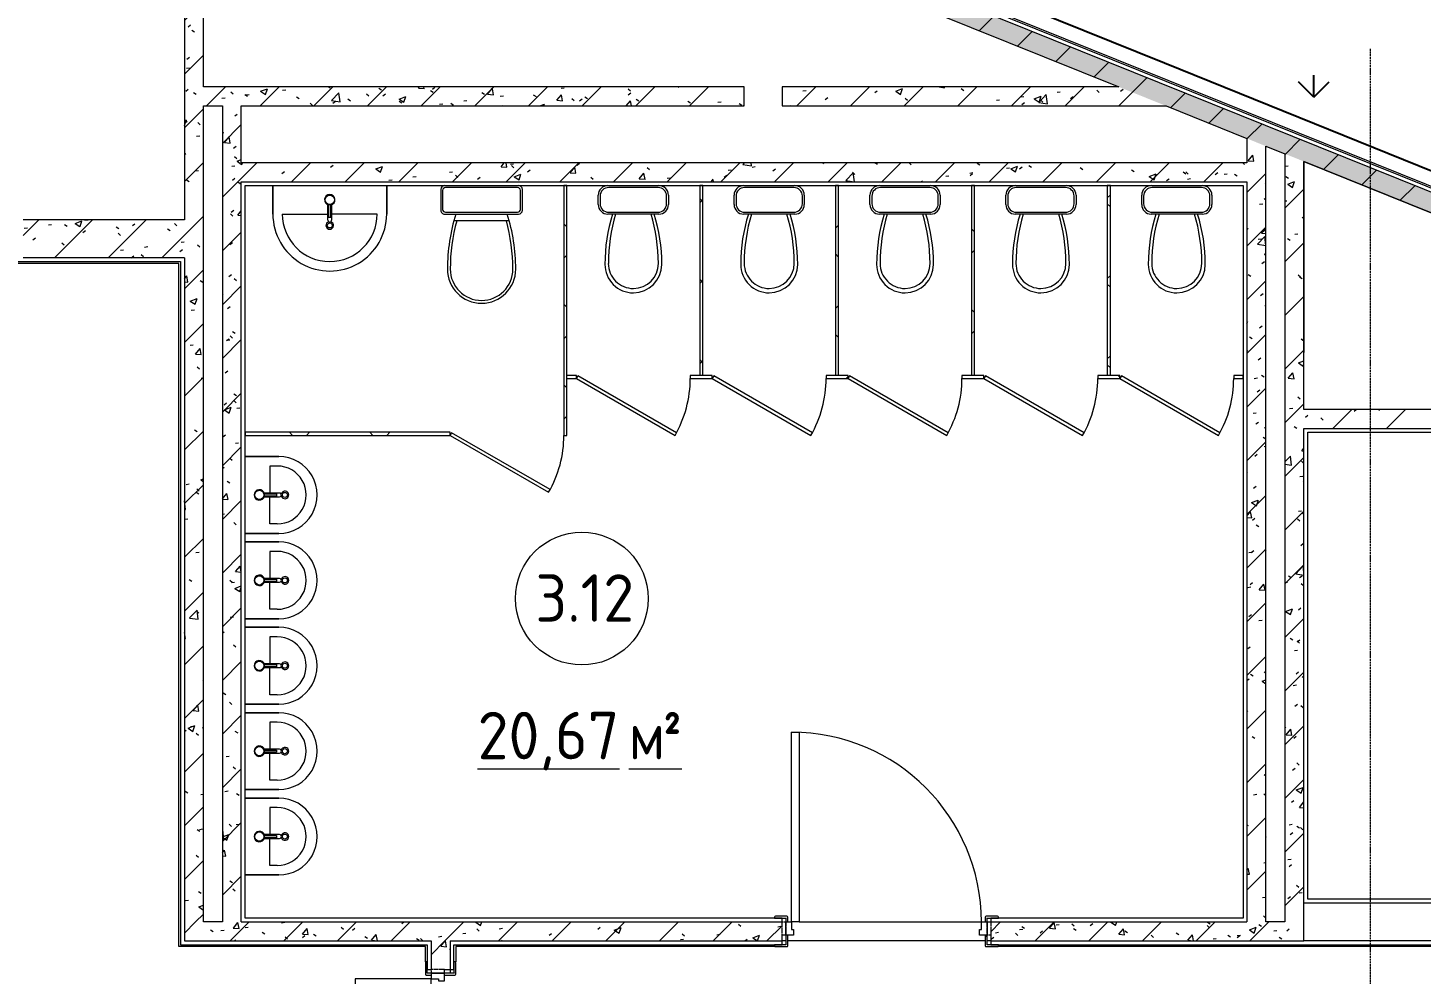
# Model space of a CAD drawing. Header units: millimetres. Extents: x -584918 to 2941280, y 3000189 to 4229862.
# Drawn here: x -434608 to -427265, y 4036011 to 4040997 of the extents above; entities that cross this region are included whole.
import ezdxf

# ---------------------------------------------------------------- set-up
doc = ezdxf.new("R2010")
doc.units = ezdxf.units.MM
doc.linetypes.add('ASVP_Невидимые', pattern=[5, 3, -2])
doc.linetypes.add('ASVP_Осевая', pattern=[14, 10, -2, 0, -2])
for name, color, linetype, lineweight in [('Двери', 7, 'Continuous', 0), ('Линии', 7, 'Continuous', 0), ('Марки помещений', 7, 'Continuous', 0), ('Обобщенные модели', 7, 'Continuous', 0), ('Перекрытие', 7, 'Continuous', 0), ('Сантехника', 7, 'Continuous', 0), ('Стены внутренние', 7, 'Continuous', 0), ('Стены наружные', 7, 'Continuous', 0), ('Стены несущие', 7, 'Continuous', 0), ('Стены отделка', 7, 'Continuous', 0), ('Стены перегородки', 7, 'Continuous', 0), ('экспертиза условные обозначения', 1, 'Continuous', 0)]:
    doc.layers.add(name, color=color, linetype=linetype, lineweight=lineweight)
doc.styles.add('GOST Common_2', font='', dxfattribs={"height": 500})
doc.styles.add('GOST Common_3', font='', dxfattribs={"width": 0.9, "height": 500})
doc.styles.get('GOST Common_2').set_extended_font_data('GOST Common')
doc.styles.get('GOST Common_3').set_extended_font_data('GOST Common')
pattern_1 = [(45, (-440814.02, 4025236.82), (-141.4214, 141.4214), [])]
pattern_2 = [(50, (-440814.02, 4025236.82), (364.368, -31.8783), [38.1, -419.1]), (355, (-440814.02, 4025236.8), (-70.486, 382.1133), [30.48, -335.28]), (100.451, (-440783.66, 4025234.16), (293.885, 350.2334), [32.38, -356.18]), (46.184, (-440814, 4025338.4), (542.1585, -84.086), [57.15, -628.65]), (96.636, (-440768.84, 4025331.4), (474.805, 494.855), [48.57, -534.27]), (351.184, (-440814, 4025338.4), (474.81, 494.85), [45.72, -502.92]), (21, (-440763.22, 4025313.02), (303.2285, -204.5305), [38.1, -419.1]), (326, (-440763.22, 4025313), (123.604, 368.376), [30.48, -335.28]), (71.451, (-440737.95, 4025295.97), (426.834, 163.8427), [32.38, -356.18]), (37.5, (-440814.02, 4025236.82), (6.17665, 169.11015), [16.764, -314.452, 16.764, -323.596, -336.55]), (37.5, (-440814.02, 4025236.82), (6.17665, 169.11015), [-671.576, 16.764, -319.786]), (7.5, (-440814.02, 4025236.82), (133.6389, 200.3615), [16.764, -177.292, 16.764, -306.832, -128.27]), (7.5, (-440814.02, 4025236.82), (133.6389, 200.3615), [-517.652, 16.764, -111.506]), (327.5, (-440927.3, 4025236.82), (271.1818, -11.4584), [16.764, -110.236, 16.764, -379.476, -525.78]), (327.5, (-440927.3, 4025236.82), (271.1818, -11.4584), [-523.24, 16.764, -509.016]), (317.5, (-440978.1, 4025236.82), (296.2585, 50.8528), [16.764, -148.336, 16.764, -246.38, -373.38]), (317.5, (-440978.1, 4025236.82), (296.2585, 50.8528), [-428.244, 16.764, -356.616])]
pattern_3 = [(45, (-440814.02, 4025236.82), (-212.132, 212.132), []), (135, (-440814.02, 4025236.82), (-212.132, -212.132), [])]
pattern_4 = [(90, (-441193.04, 3779846), (-431.0523, 431.0523), [114.3, -747.8046]), (45, (-441193.04, 3779846), (-431.0523, 431.0523), [114.3, -495.3]), (135, (-441193.04, 3779846), (-431.0523, -431.0523), [114.3, -495.3])]

# ---------------------------------------------------------------- blocks, each defined once
blk = doc.blocks.new('ASVP_ДверьДеревянная_2 полотна - Межкомнатная 1300х2000h_полотна_ Г Л _1220 в свету_-7533811-АР Этаж 03')
at = {"layer": 'Двери', "linetype": 'ASVP_Невидимые', "lineweight": 18}
for p, q in [((-680, 20), (-700, 20)), ((-700, 20), (-700, -50)), ((-680, -50), (-680, 20)), ((680, -50), (680, 20)), ((680, 20), (700, 20)), ((700, 20), (700, -50)), ((-700, -50), (-680, -50)), ((700, -50), (680, -50))]:
    blk.add_line(p, q, dxfattribs=at)
at = {"layer": 'Двери', "lineweight": 18}
for p, q in [((-680, 20), (-680, -50)), ((-640, 20), (-680, 20)), ((-640, -10), (-640, 20)), ((640, 20), (680, 20)), ((640, -10), (640, 20)), ((680, 20), (680, -50)), ((-680, -50), (-650, -50)), ((-650, -50), (-650, -10)), ((-650, -10), (-640, -10)), ((-610, -50), (-650, -50)), ((-650, -50), (-650, -450)), ((-610, -450), (-610, -50)), ((610, -950), (610, -50)), ((610, -50), (650, -50)), ((650, -10), (640, -10)), ((650, -50), (650, -10)), ((650, -50), (650, -950)), ((680, -50), (650, -50)), ((-650, -450), (-610, -450)), ((650, -950), (610, -950))]:
    blk.add_line(p, q, dxfattribs=at)
at = {"layer": 'Двери'}
for centre, radius, start, end in [((-650, -50), 400, 270, 0), ((650, -50), 900, 180, 270)]:
    blk.add_arc(centre, radius, start, end, dxfattribs=at)
blk = doc.blocks.new('ASVP_НАЛИЧНИК МДФ_Двери - Наличник дверной МДФ-7533812-АР Этаж 03')
at = {"layer": 'Обобщенные модели'}
for p, q in [((-740, 5), (-740, 0)), ((-740, 0), (-681, 0)), ((-675, 10), (-735, 10)), ((-681, 1), (-680, 1)), ((-681, 0), (-681, 1)), ((-680, 1), (-680, -50)), ((-670, -50), (-670, 5)), ((670, 5), (670, -50)), ((735, 10), (675, 10)), ((680, 1), (681, 1)), ((680, -50), (680, 1)), ((681, 1), (681, 0)), ((681, 0), (740, 0)), ((740, 0), (740, 5))]:
    blk.add_line(p, q, dxfattribs=at)
for centre, start, end in [((-735, 5), 90, 180), ((-675, 5), 360, 90), ((675, 5), 90, 180), ((735, 5), 0, 90)]:
    blk.add_arc(centre, 5, start, end, dxfattribs=at)
blk = doc.blocks.new('ASVP_НАЛИЧНИК МДФ_Двери - Наличник дверной МДФ-V10-АР Этаж 03')
at = {"layer": 'Обобщенные модели'}
for p, q in [((-740, 5), (-740, 0)), ((-740, 0), (-681, 0)), ((-675, 10), (-735, 10)), ((-681, 1), (-680, 1)), ((-681, 0), (-681, 1)), ((-680, 1), (-680, -20)), ((-670, -20), (-670, 5)), ((670, 5), (670, -20)), ((735, 10), (675, 10)), ((680, 1), (681, 1)), ((680, -20), (680, 1)), ((681, 1), (681, 0)), ((681, 0), (740, 0)), ((740, 0), (740, 5))]:
    blk.add_line(p, q, dxfattribs=at)
for centre, start, end in [((-735, 5), 90, 180), ((-675, 5), 360, 90), ((675, 5), 90, 180), ((735, 5), 0, 90)]:
    blk.add_arc(centre, 5, start, end, dxfattribs=at)
blk = doc.blocks.new('ASVP_ДверьДеревянная_1 полотно - Санузел 1000х2000h_полотно_ Г Пр _950 в свету_-7523500-АР Этаж 03')
at = {"layer": 'Двери', "lineweight": 18}
for p, q in [((-500, 1050), (-460, 1050)), ((-500, 50), (-500, 1050)), ((-460, 1050), (-460, 50)), ((-530, 50), (-500, 50)), ((-530, -20), (-530, 50)), ((-460, 50), (-500, 50)), ((-500, 50), (-500, 10)), ((-500, 10), (-490, 10)), ((-490, 10), (-490, -20)), ((490, 10), (500, 10)), ((490, -20), (490, 10)), ((500, 50), (530, 50)), ((500, 10), (500, 50)), ((530, 50), (530, -20)), ((-490, -20), (-530, -20)), ((530, -20), (490, -20))]:
    blk.add_line(p, q, dxfattribs=at)
at = {"layer": 'Двери', "linetype": 'ASVP_Невидимые', "lineweight": 18}
for p, q in [((-550, 50), (-530, 50)), ((-550, -20), (-550, 50)), ((-530, 50), (-530, -20)), ((530, 50), (550, 50)), ((530, -20), (530, 50)), ((550, 50), (550, -20)), ((-530, -20), (-550, -20)), ((550, -20), (530, -20))]:
    blk.add_line(p, q, dxfattribs=at)
at = {"layer": 'Двери'}
blk.add_arc((-500, 50), 1000, 0, 90, dxfattribs=at)
blk = doc.blocks.new('ASVP_НАЛИЧНИК МДФ_Двери - Наличник дверной МДФ-V64-АР Этаж 03')
at = {"layer": 'Обобщенные модели'}
h = blk.add_hatch(dxfattribs=at)
h.set_pattern_fill('FP_20', color=256, style=0, pattern_type=2)
h.set_pattern_definition([(216.87, (-10564.3, -10512.83), (1249.4985, 833.00223), [208.25, -1874.25]), (206.565, (-10314.4, -10637.78), (-416.5007, -416.5004), [465.661, -465.661]), (198.435, (-10314.4, -10846.03), (-832.9995, -416.5009), [263.418, -1053.671])])
h.paths.add_polyline_path([(-585, -10), (-525, -10), (-521.5, -8.5), (-520, -5), (-520, 50), (-530, 50), (-531, 0), (-590, -1), (-590, -5), (-588.5, -8.5)])
h.paths.add_polyline_path([(530, -10), (585, -10), (588.5, -8.5), (590, -5), (590, 0), (530, 0), (530, 50), (520, 50), (520, -5), (521.5, -8.5), (525, -10)])
for p, q in [((-531, 0), (-590, 0)), ((-590, 0), (-590, -5)), ((-531, -1), (-531, 0)), ((-530, 50), (-530, -1)), ((-520, -5), (-520, 50)), ((520, 50), (520, -5)), ((530, -1), (530, 50)), ((590, 0), (531, 0)), ((531, 0), (531, -1)), ((590, -5), (590, 0)), ((-585, -10), (-525, -10)), ((-530, -1), (-531, -1)), ((525, -10), (585, -10)), ((531, -1), (530, -1))]:
    blk.add_line(p, q, dxfattribs=at)
for centre, start, end in [((-585, -5), 180, 270), ((-525, -5), 270, 360), ((525, -5), 180, 270), ((585, -5), 270, 360)]:
    blk.add_arc(centre, 5, start, end, dxfattribs=at)
blk = doc.blocks.new('ASVP_НАЛИЧНИК МДФ_Двери - Наличник дверной МДФ-V65-АР Этаж 03')
at = {"layer": 'Обобщенные модели'}
for p, q in [((-531, 0), (-590, 0)), ((-590, 0), (-590, -5)), ((-531, -1), (-531, 0)), ((-530, 20), (-530, -1)), ((-520, -5), (-520, 20)), ((520, 20), (520, -5)), ((530, -1), (530, 20)), ((590, 0), (531, 0)), ((531, 0), (531, -1)), ((590, -5), (590, 0)), ((-585, -10), (-525, -10)), ((-530, -1), (-531, -1)), ((525, -10), (585, -10)), ((531, -1), (530, -1))]:
    blk.add_line(p, q, dxfattribs=at)
for centre, start, end in [((-585, -5), 180, 270), ((-525, -5), 270, 360), ((525, -5), 180, 270), ((585, -5), 270, 360)]:
    blk.add_arc(centre, 5, start, end, dxfattribs=at)
blk = doc.blocks.new('ASVP_2D_Раковина - Раковина 405х380 _детская_-7566277-АР Этаж 03')
at = {"layer": 'Сантехника'}
for p, q in [((-311.6, -187.5), (-311.6, -10)), ((-311.6, -10), (-311.6, -187.5)), ((93.4, -10), (93.4, -187.5)), ((93.4, -187.5), (93.4, -10)), ((-261.6, -179.3), (-261.6, -140)), ((-261.6, -140), (-119.1, -140)), ((-119.1, -110.6), (-119.1, -191.9)), ((-115.1, -176), (-115.1, -109.6)), ((-103.1, -109.6), (-103.1, -176)), ((-99.1, -191.9), (-99.1, -110.6)), ((43.4, -140), (-99.1, -140)), ((43.4, -179.3), (43.4, -140)), ((-103.1, -176), (-115.1, -176))]:
    blk.add_line(p, q, dxfattribs=at)
for centre, radius in [((-109.1, -85), 24.5), ((-109.1, -220), 13.3)]:
    blk.add_circle(centre, radius, dxfattribs=at)
for centre, radius, start, end in [((-109.1, -85), 27.5, 282.60226, 257.39574), ((-109.1, -85), 25.3, 256.2911, 283.70672), ((-109.1, -187.5), 202.5, 180, 0), ((-109.1, -187.5), 202.5, 180, 0), ((-109.1, -179.3), 152.5, 180, 360), ((-109.1, -220), 20, 104.14377, 75.85623), ((-109.1, -191.9), 10, 180, 360)]:
    blk.add_arc(centre, radius, start, end, dxfattribs=at)
blk = doc.blocks.new('ASVP_2D_Унитаз_Слив - Унитаз детский-7543592-АР Этаж 03')
at = {"layer": 'Сантехника'}
for p, q in [((-244.1, 160), (25.9, 160)), ((20.9, 150), (-239.1, 150)), ((-294.1, 60), (-294.1, 110)), ((-284.1, 105), (-284.1, 65)), ((65.9, 65), (65.9, 105)), ((75.9, 110), (75.9, 60)), ((-239.1, 20), (20.9, 20))]:
    blk.add_line(p, q, dxfattribs=at)
for centre, radius, start, end in [((-109.1, 425), 150, 90.09963, 180), ((-109.1, 420.1), 131.9, 90, 180), ((-109.1, 425), 150, 0, 90.09963), ((-109.1, 420.1), 131.9, 360, 90), ((638.7, 425), 897.8, 180, 197.16724), ((661.9, 420.1), 902.8, 180, 196.74355), ((-880.1, 420.1), 902.8, 343.25645, 360), ((-856.9, 425), 897.8, 342.83276, 0), ((-244.1, 110), 50, 90, 180), ((-239.1, 105), 45, 90, 180), ((20.9, 105), 45, 0, 90), ((25.9, 110), 50, 0, 90), ((-244.1, 60), 50, 180, 270), ((-239.1, 65), 45, 180, 270), ((20.9, 65), 45, 270, 0), ((25.9, 60), 50, 270, 0)]:
    blk.add_arc(centre, radius, start, end, dxfattribs=at)
blk = doc.blocks.new('ASVP_2D_Унитаз_Слив - Унитаз для взрослых-7543800-АР Этаж 03')
at = {"layer": 'Сантехника'}
for p, q in [((85.9, 160), (-304.1, 160)), ((80.9, 150), (-299.1, 150)), ((-254.8, 195), (36.7, 195)), ((-324.1, 140), (-324.1, 30)), ((-314.1, 135), (-314.1, 35)), ((95.9, 35), (95.9, 135)), ((105.9, 30), (105.9, 140)), ((-299.1, 20), (80.9, 20))]:
    blk.add_line(p, q, dxfattribs=at)
for centre, radius, start, end in [((-109.1, 450), 180, 90, 180), ((-109.1, 450), 165, 90, 180), ((-109.1, 450), 180, 0, 90), ((-109.1, 450), 165, 0, 90), ((676.9, 450), 966, 180, 197.47018), ((691.9, 450), 966, 180, 195.30619), ((-910.1, 450), 966, 344.69381, 0), ((-895.1, 450), 966, 342.52982, 0), ((-304.1, 140), 20, 90, 180), ((-299.1, 135), 15, 90, 180), ((80.9, 135), 15, 360, 90), ((85.9, 140), 20, 360, 90), ((-304.1, 30), 20, 180, 270), ((-299.1, 35), 15, 180, 270), ((80.9, 35), 15, 270, 0), ((85.9, 30), 20, 270, 360)]:
    blk.add_arc(centre, radius, start, end, dxfattribs=at)
blk = doc.blocks.new('ASVP_2D_Раковина - Раковина 600х450-7567269-АР Этаж 03')
at = {"layer": 'Сантехника'}
for p, q in [((-409.1, 160), (-409.1, 10)), ((-409.1, 10), (-409.1, 160)), ((-359.1, 160), (-119.1, 160)), ((-119.1, 110.6), (-119.1, 191.9)), ((-115.1, 176), (-115.1, 109.6)), ((-103.1, 176), (-115.1, 176)), ((-103.1, 109.6), (-103.1, 176)), ((-99.1, 191.9), (-99.1, 110.6)), ((140.9, 160), (-99.1, 160)), ((190.9, 10), (190.9, 160)), ((190.9, 160), (190.9, 10))]:
    blk.add_line(p, q, dxfattribs=at)
for centre, radius in [((-109.1, 220), 13.3), ((-109.1, 85), 24.5)]:
    blk.add_circle(centre, radius, dxfattribs=at)
for centre, radius, start, end in [((-109.1, 160), 300, 360, 180), ((-109.1, 160), 300, 360, 180), ((-109.1, 160), 250, 0, 180), ((-109.1, 220), 20, 284.14377, 255.85623), ((-109.1, 191.9), 10, 0, 180), ((-109.1, 85), 27.5, 102.60426, 77.39774), ((-109.1, 85), 25.3, 76.29328, 103.7089)]:
    blk.add_arc(centre, radius, start, end, dxfattribs=at)
blk = doc.blocks.new('Д_Эскиз_1П - Дверь_в_трансформируемой_перегородке-7567258-АР Этаж 03')
at = {"layer": 'Двери'}
for p, q in [((-292, 5.9), (-300, -8)), ((227.6, -294.1), (-292, 5.9)), ((-300, -8), (219.6, -308)), ((219.6, -308), (227.6, -294.1))]:
    blk.add_line(p, q, dxfattribs=at)
blk.add_arc((-300, -8), 600, 330, 360, dxfattribs=at)
blk = doc.blocks.new('ASVP_Марка_Помещение_ДваЗначения - Номер Площадь-685795-АР Этаж 03')
at = {"layer": 'Марки помещений'}
blk.add_circle((0, 0), 3.5, dxfattribs=at)

msp = doc.modelspace()

# ---------------------------------------------------------------- hatches: boundary and pattern name
at = {"layer": 'Стены внутренние'}
h = msp.add_hatch(dxfattribs=at)
h.set_pattern_fill('FP_4', color=256, style=0, pattern_type=2)
h.set_pattern_definition(pattern_1)
h.paths.add_polyline_path([(-424801.809, 4039051.612), (-424764.432, 4039144.364), (-433890.656, 4042822.096), (-433928.033, 4042729.344), (-424887.513, 4039086.149)])
h = msp.add_hatch(dxfattribs=at)
h.set_pattern_fill('FP_5', color=256, style=0, pattern_type=2)
h.set_pattern_definition(pattern_2)
h.paths.add_polyline_path([(-424801.809, 4039051.612), (-424764.432, 4039144.364), (-433890.656, 4042822.096), (-433928.033, 4042729.344), (-424887.513, 4039086.149)])
h = msp.add_hatch(dxfattribs=at)
h.set_pattern_fill('FP_4', color=256, style=0, pattern_type=2)
h.set_pattern_definition(pattern_1)
h.paths.add_polyline_path([(-433683.121, 4036286.149), (-433683.121, 4042630.648), (-433783.121, 4042670.946), (-433783.121, 4036286.149)])
h = msp.add_hatch(dxfattribs=at)
h.set_pattern_fill('FP_5', color=256, style=0, pattern_type=2)
h.set_pattern_definition(pattern_2)
h.paths.add_polyline_path([(-433683.121, 4036286.149), (-433683.121, 4042630.648), (-433783.121, 4042670.946), (-433783.121, 4036286.149)])
h = msp.add_hatch(dxfattribs=at)
h.set_pattern_fill('FP_4', color=256, style=0, pattern_type=2)
h.set_pattern_definition(pattern_1)
h.paths.add_polyline_path([(-433683.121, 4040586.149), (-430833.121, 4040586.149), (-430833.121, 4040686.149), (-433683.121, 4040686.149)])
h = msp.add_hatch(dxfattribs=at)
h.set_pattern_fill('FP_5', color=256, style=0, pattern_type=2)
h.set_pattern_definition(pattern_2)
h.paths.add_polyline_path([(-433683.121, 4040586.149), (-430833.121, 4040586.149), (-430833.121, 4040686.149), (-433683.121, 4040686.149)])
h = msp.add_hatch(dxfattribs=at)
h.set_pattern_fill('FP_4', color=256, style=0, pattern_type=2)
h.set_pattern_definition(pattern_1)
h.paths.add_polyline_path([(-428609.735, 4040586.149), (-428857.883, 4040686.149), (-430633.121, 4040686.149), (-430633.121, 4040586.149), (-428622.261, 4040586.149)])
h = msp.add_hatch(dxfattribs=at)
h.set_pattern_fill('FP_5', color=256, style=0, pattern_type=2)
h.set_pattern_definition(pattern_2)
h.paths.add_polyline_path([(-428609.735, 4040586.149), (-428857.883, 4040686.149), (-430633.121, 4040686.149), (-430633.121, 4040586.149), (-428622.261, 4040586.149)])
h = msp.add_hatch(dxfattribs=at)
h.set_pattern_fill('FP_4', color=256, style=0, pattern_type=2)
h.set_pattern_definition(pattern_1)
h.paths.add_polyline_path([(-433583.121, 4036286.149), (-433483.121, 4036286.149), (-433483.121, 4040586.149), (-433583.121, 4040586.149), (-433583.121, 4036947.728)])
h = msp.add_hatch(dxfattribs=at)
h.set_pattern_fill('FP_5', color=256, style=0, pattern_type=2)
h.set_pattern_definition(pattern_2)
h.paths.add_polyline_path([(-433583.121, 4036286.149), (-433483.121, 4036286.149), (-433483.121, 4040586.149), (-433583.121, 4040586.149), (-433583.121, 4036947.728)])
h = msp.add_hatch(dxfattribs=at)
h.set_pattern_fill('FP_4', color=256, style=0, pattern_type=2)
h.set_pattern_definition(pattern_1)
h.paths.add_polyline_path([(-428083.121, 4036286.149), (-428083.121, 4040373.932), (-428183.121, 4040414.23), (-428183.121, 4036286.149)])
h = msp.add_hatch(dxfattribs=at)
h.set_pattern_fill('FP_5', color=256, style=0, pattern_type=2)
h.set_pattern_definition(pattern_2)
h.paths.add_polyline_path([(-428083.121, 4036286.149), (-428083.121, 4040373.932), (-428183.121, 4040414.23), (-428183.121, 4036286.149)])
h = msp.add_hatch(dxfattribs=at)
h.set_pattern_fill('FP_4', color=256, style=0, pattern_type=2)
h.set_pattern_definition(pattern_1)
h.paths.add_polyline_path([(-427983.121, 4036286.149), (-427883.121, 4036286.149), (-427883.121, 4040293.335), (-427983.121, 4040333.633), (-427983.121, 4037670.524)])
h = msp.add_hatch(dxfattribs=at)
h.set_pattern_fill('FP_5', color=256, style=0, pattern_type=2)
h.set_pattern_definition(pattern_2)
h.paths.add_polyline_path([(-427983.121, 4036286.149), (-427883.121, 4036286.149), (-427883.121, 4040293.335), (-427983.121, 4040333.633), (-427983.121, 4037670.524)])
h = msp.add_hatch(dxfattribs=at)
h.set_pattern_fill('FP_4', color=256, style=0, pattern_type=2)
h.set_pattern_definition(pattern_1)
h.paths.add_polyline_path([(-430319.195, 4040186.149), (-428183.121, 4040186.149), (-428183.121, 4040286.149), (-433483.121, 4040286.149), (-433483.121, 4040186.149), (-430800.35, 4040186.149)])
h = msp.add_hatch(dxfattribs=at)
h.set_pattern_fill('FP_5', color=256, style=0, pattern_type=2)
h.set_pattern_definition(pattern_2)
h.paths.add_polyline_path([(-430319.195, 4040186.149), (-428183.121, 4040186.149), (-428183.121, 4040286.149), (-433483.121, 4040286.149), (-433483.121, 4040186.149), (-430800.35, 4040186.149)])
h = msp.add_hatch(dxfattribs=at)
h.set_pattern_fill('FP_4', color=256, style=0, pattern_type=2)
h.set_pattern_definition(pattern_1)
h.paths.add_polyline_path([(-433803.121, 4039786.149), (-433783.121, 4039786.149), (-433783.121, 4039986.149), (-434633.121, 4039986.149), (-434633.121, 4039786.149), (-434168.434, 4039786.149)])
h = msp.add_hatch(dxfattribs=at)
h.set_pattern_fill('FP_5', color=256, style=0, pattern_type=2)
h.set_pattern_definition(pattern_2)
h.paths.add_polyline_path([(-433803.121, 4039786.149), (-433783.121, 4039786.149), (-433783.121, 4039986.149), (-434633.121, 4039986.149), (-434633.121, 4039786.149), (-434168.434, 4039786.149)])
h = msp.add_hatch(dxfattribs=at)
h.set_pattern_fill('FP_4', color=256, style=0, pattern_type=2)
h.set_pattern_definition(pattern_1)
h.paths.add_polyline_path([(-427863.121, 4038886.149), (-424933.121, 4038886.149), (-424933.121, 4038986.149), (-427883.121, 4038986.149), (-427883.121, 4038886.149)])
h = msp.add_hatch(dxfattribs=at)
h.set_pattern_fill('FP_5', color=256, style=0, pattern_type=2)
h.set_pattern_definition(pattern_2)
h.paths.add_polyline_path([(-427863.121, 4038886.149), (-424933.121, 4038886.149), (-424933.121, 4038986.149), (-427883.121, 4038986.149), (-427883.121, 4038886.149)])
h = msp.add_hatch(dxfattribs=at)
h.set_pattern_fill('FP_4', color=256, style=0, pattern_type=2)
h.set_pattern_definition(pattern_1)
h.paths.add_polyline_path([(-433783.121, 4036186.149), (-430633.121, 4036186.149), (-430633.121, 4036286.149), (-433783.121, 4036286.149), (-433783.121, 4036224.931)])
h.paths.add_polyline_path([(-427883.121, 4036186.149), (-427883.121, 4036286.149), (-429533.121, 4036286.149), (-429533.121, 4036186.149), (-428394.576, 4036186.149)])
h = msp.add_hatch(dxfattribs=at)
h.set_pattern_fill('FP_5', color=256, style=0, pattern_type=2)
h.set_pattern_definition(pattern_2)
h.paths.add_polyline_path([(-433783.121, 4036186.149), (-430633.121, 4036186.149), (-430633.121, 4036286.149), (-433783.121, 4036286.149), (-433783.121, 4036224.931)])
h.paths.add_polyline_path([(-427883.121, 4036186.149), (-427883.121, 4036286.149), (-429533.121, 4036286.149), (-429533.121, 4036186.149), (-428394.576, 4036186.149)])
h = msp.add_hatch(dxfattribs=at)
h.set_pattern_fill('FP_4', color=256, style=0, pattern_type=2)
h.set_pattern_definition(pattern_1)
h.paths.add_polyline_path([(-432383.121, 4034586.149), (-432383.121, 4034636.149), (-432483.121, 4034636.149), (-432483.121, 4034586.149)])
h.paths.add_polyline_path([(-432383.121, 4036036.149), (-432383.121, 4036186.149), (-432483.121, 4036186.149), (-432483.121, 4036036.149), (-432413.121, 4036036.149)])
h = msp.add_hatch(dxfattribs=at)
h.set_pattern_fill('FP_5', color=256, style=0, pattern_type=2)
h.set_pattern_definition(pattern_2)
h.paths.add_polyline_path([(-432383.121, 4034586.149), (-432383.121, 4034636.149), (-432483.121, 4034636.149), (-432483.121, 4034586.149)])
h.paths.add_polyline_path([(-432383.121, 4036036.149), (-432383.121, 4036186.149), (-432483.121, 4036186.149), (-432483.121, 4036036.149), (-432413.121, 4036036.149)])
at = {"layer": 'Стены наружные'}
h = msp.add_hatch(dxfattribs=at)
h.set_pattern_fill('FP_22', color=256, style=0, pattern_type=2)
h.set_pattern_definition(pattern_3)
h.paths.add_polyline_path([(-431783.121, 4038850.149), (-431767.121, 4038850.149), (-431767.121, 4040166.149), (-431783.121, 4040166.149), (-431783.121, 4039116.117)])
h = msp.add_hatch(dxfattribs=at)
h.set_pattern_fill('FP_22', color=256, style=0, pattern_type=2)
h.set_pattern_definition(pattern_3)
h.paths.add_polyline_path([(-431051.121, 4039166.149), (-431051.121, 4040166.149), (-431067.121, 4040166.149), (-431067.121, 4039166.149)])
h = msp.add_hatch(dxfattribs=at)
h.set_pattern_fill('FP_22', color=256, style=0, pattern_type=2)
h.set_pattern_definition(pattern_3)
h.paths.add_polyline_path([(-430335.121, 4039166.149), (-430335.121, 4040166.149), (-430351.121, 4040166.149), (-430351.121, 4039166.149)])
h = msp.add_hatch(dxfattribs=at)
h.set_pattern_fill('FP_22', color=256, style=0, pattern_type=2)
h.set_pattern_definition(pattern_3)
h.paths.add_polyline_path([(-429635.121, 4039166.149), (-429619.121, 4039166.149), (-429619.121, 4040166.149), (-429635.121, 4040166.149), (-429635.121, 4039838.914)])
h = msp.add_hatch(dxfattribs=at)
h.set_pattern_fill('FP_22', color=256, style=0, pattern_type=2)
h.set_pattern_definition(pattern_3)
h.paths.add_polyline_path([(-428919.121, 4039166.149), (-428903.121, 4039166.149), (-428903.121, 4040166.149), (-428919.121, 4040166.149), (-428919.121, 4039838.914)])
h = msp.add_hatch(dxfattribs=at)
h.set_pattern_fill('FP_22', color=256, style=0, pattern_type=2)
h.set_pattern_definition(pattern_3)
h.paths.add_polyline_path([(-430285.121, 4039150.149), (-430285.121, 4039166.149), (-430401.121, 4039166.149), (-430401.121, 4039150.149), (-430319.195, 4039150.149)])
h.paths.add_polyline_path([(-428203.121, 4039150.149), (-428203.121, 4039166.149), (-428253.121, 4039166.149), (-428253.121, 4039150.149)])
h.paths.add_polyline_path([(-429685.121, 4039150.149), (-429569.121, 4039150.149), (-429569.121, 4039166.149), (-429685.121, 4039166.149)])
h.paths.add_polyline_path([(-428903.121, 4039150.149), (-428853.121, 4039150.149), (-428853.121, 4039166.149), (-428969.121, 4039166.149), (-428969.121, 4039150.149), (-428919.121, 4039150.149)])
h.paths.add_polyline_path([(-431051.121, 4039150.149), (-431001.121, 4039150.149), (-431001.121, 4039166.149), (-431117.121, 4039166.149), (-431117.121, 4039150.149), (-431067.121, 4039150.149)])
h.paths.add_polyline_path([(-431767.121, 4039150.149), (-431717.121, 4039150.149), (-431717.121, 4039166.149), (-431767.121, 4039166.149)])
h = msp.add_hatch(dxfattribs=at)
h.set_pattern_fill('FP_22', color=256, style=0, pattern_type=2)
h.set_pattern_definition(pattern_3)
h.paths.add_polyline_path([(-433463.121, 4038850.149), (-432383.121, 4038850.149), (-432383.121, 4038866.149), (-433463.121, 4038866.149)])
at = {"layer": 'экспертиза условные обозначения', "lineweight": -3}
h = msp.add_hatch(dxfattribs=at)
h.set_pattern_fill('GRASS', color=3, scale=24)
h.set_pattern_definition(pattern_4)
edge = h.paths.add_edge_path()
edge.add_line((-445679.162, 4047680.628), (-445018.622, 4049468.181))
edge.add_line((-445018.622, 4049468.181), (-439841.984, 4047376.683))
edge.add_line((-439841.984, 4047376.683), (-437786.215, 4052478.037))
edge.add_line((-437786.215, 4052478.037), (-436394.937, 4051917.372))
edge.add_line((-436394.937, 4051917.372), (-438448.837, 4046820.656))
edge.add_line((-438448.837, 4046820.656), (-431775.339, 4044131.336))
edge.add_line((-431775.339, 4044131.336), (-432485.514, 4042369.05))
edge.add_line((-432485.514, 4042369.05), (-433821.967, 4042902.23))
edge.add_arc((-434225.652, 4041870.898), 1107.523, 68.623549, 179.4277519)
edge.add_line((-435333.121, 4041881.959), (-435333.121, 4039986.149))
edge.add_line((-435333.121, 4039986.149), (-438083.121, 4039986.149))
edge.add_line((-438083.121, 4039986.149), (-438083.121, 4044619.411))
edge.add_line((-438083.121, 4044619.411), (-441018.582, 4045807.749))
edge.add_line((-441018.582, 4045807.749), (-445679.162, 4047680.628))
h = msp.add_hatch(dxfattribs=at)
h.set_pattern_fill('GRASS', color=3, scale=24)
h.set_pattern_definition(pattern_4)
edge = h.paths.add_edge_path()
edge.add_line((-432392.762, 4042331.672), (-431682.587, 4044093.958))
edge.add_line((-431682.587, 4044093.958), (-418356.009, 4038718.156))
edge.add_line((-418356.009, 4038718.156), (-419064.315, 4036960.507))
edge.add_line((-419064.315, 4036960.507), (-420218.582, 4037425.66))
edge.add_arc((-420665.045, 4036400.374), 1118.275, 66.4691573, 178.9169665)
edge.add_line((-421783.121, 4036421.511), (-421783.121, 4034586.149))
edge.add_line((-421783.121, 4034586.149), (-424683.121, 4034586.149))
edge.add_line((-424683.121, 4034586.149), (-424683.121, 4039219.411))
edge.add_line((-424683.121, 4039219.411), (-428618.582, 4040810.734))
edge.add_line((-428618.582, 4040810.734), (-432392.762, 4042331.672))

# ---------------------------------------------------------------- linework, layer by layer
at = {"layer": 'Линии', "linetype": 'ASVP_Осевая'}
msp.add_line((-427533.121, 4040886.149), (-427533.121, 4035386.149), dxfattribs=at)
at = {"layer": 'Линии'}
for p, q in [((-425383.809, 4039286.149), (-427883.121, 4040293.335)), ((-427883.121, 4040293.335), (-427883.121, 4039286.149))]:
    msp.add_line(p, q, dxfattribs=at)
at = {"layer": 'Перекрытие'}
for p, q in [((-430543.121, 4036286.149), (-429583.121, 4036286.149)), ((-430613.121, 4036186.149), (-430633.121, 4036186.149)), ((-429563.121, 4036186.149), (-430603.121, 4036186.149)), ((-429533.121, 4036186.149), (-429553.121, 4036186.149)), ((-432383.121, 4036036.149), (-432383.121, 4036016.149))]:
    msp.add_line(p, q, dxfattribs=at)
at = {"layer": 'Стены внутренние'}
for p, q in [((-432309.493, 4042217.255), (-424703.121, 4039152.001)), ((-433813.121, 4039756.149), (-435708.121, 4039756.149)), ((-433813.121, 4036156.149), (-433813.121, 4039756.149)), ((-432513.121, 4036156.149), (-433813.121, 4036156.149)), ((-432513.121, 4036076.149), (-432513.121, 4036156.149)), ((-430673.121, 4036156.149), (-432353.121, 4036156.149)), ((-432353.121, 4036156.149), (-432353.121, 4036076.149)), ((-430673.121, 4036156.149), (-430673.121, 4036161.149)), ((-429493.121, 4036156.149), (-429493.121, 4036161.149)), ((-427173.121, 4036156.149), (-429493.121, 4036156.149)), ((-432513.121, 4036076.149), (-432508.121, 4036076.149)), ((-432353.121, 4036076.149), (-432358.121, 4036076.149))]:
    msp.add_line(p, q, dxfattribs=at)
at = {"layer": 'Стены несущие'}
for p, q in [((-424764.432, 4039144.364), (-433890.656, 4042822.096)), ((-433783.121, 4042670.946), (-433783.121, 4039986.149)), ((-433683.121, 4042630.648), (-428857.883, 4040686.149)), ((-433683.121, 4040686.149), (-433683.121, 4042630.648)), ((-430833.121, 4040686.149), (-433683.121, 4040686.149)), ((-430833.121, 4040586.149), (-430833.121, 4040686.149)), ((-428857.883, 4040686.149), (-430633.121, 4040686.149)), ((-430633.121, 4040686.149), (-430633.121, 4040586.149)), ((-433683.121, 4036286.149), (-433683.121, 4040586.149)), ((-433683.121, 4040586.149), (-433583.121, 4040586.149)), ((-433583.121, 4040586.149), (-433583.121, 4036286.149)), ((-433483.121, 4040586.149), (-430833.121, 4040586.149)), ((-433483.121, 4040286.149), (-433483.121, 4040586.149)), ((-430633.121, 4040586.149), (-428609.735, 4040586.149)), ((-428609.735, 4040586.149), (-428183.121, 4040414.23)), ((-428183.121, 4040414.23), (-428183.121, 4040286.149)), ((-428083.121, 4040373.932), (-427983.121, 4040333.633)), ((-428083.121, 4036286.149), (-428083.121, 4040373.932)), ((-427983.121, 4040333.633), (-427983.121, 4036286.149)), ((-428183.121, 4040286.149), (-433483.121, 4040286.149)), ((-427883.121, 4040293.335), (-425983.121, 4039527.663)), ((-427883.121, 4038986.149), (-427883.121, 4040293.335)), ((-433483.121, 4040186.149), (-428183.121, 4040186.149)), ((-433483.121, 4036286.149), (-433483.121, 4040186.149)), ((-428183.121, 4040186.149), (-428183.121, 4036286.149)), ((-433783.121, 4039986.149), (-434633.121, 4039986.149)), ((-433783.121, 4039786.149), (-434633.121, 4039786.149)), ((-433783.121, 4039786.149), (-433783.121, 4036186.149)), ((-424933.121, 4038986.149), (-427883.121, 4038986.149)), ((-427883.121, 4036186.149), (-427883.121, 4038886.149)), ((-427883.121, 4038886.149), (-424933.121, 4038886.149)), ((-433583.121, 4036286.149), (-433683.121, 4036286.149)), ((-433483.121, 4036286.149), (-430633.121, 4036286.149)), ((-429533.121, 4036286.149), (-428183.121, 4036286.149)), ((-427983.121, 4036286.149), (-428083.121, 4036286.149)), ((-430633.121, 4036186.149), (-430633.121, 4036216.149)), ((-429533.121, 4036216.149), (-429533.121, 4036186.149)), ((-433783.121, 4036186.149), (-432483.121, 4036186.149)), ((-432483.121, 4036186.149), (-432483.121, 4036036.149)), ((-432383.121, 4036186.149), (-430633.121, 4036186.149)), ((-432383.121, 4036186.149), (-432383.121, 4036036.149)), ((-429533.121, 4036186.149), (-427883.121, 4036186.149)), ((-432413.121, 4036036.149), (-432383.121, 4036036.149))]:
    msp.add_line(p, q, dxfattribs=at)
at = {"layer": 'Стены отделка'}
for p, q in [((-424713.121, 4039145.249), (-432313.23, 4042207.98)), ((-433463.121, 4040166.149), (-428203.121, 4040166.149)), ((-433463.121, 4036306.149), (-433463.121, 4040166.149)), ((-428203.121, 4040166.149), (-428203.121, 4036306.149)), ((-435708.121, 4039766.149), (-433803.121, 4039766.149)), ((-433803.121, 4039766.149), (-433803.121, 4036166.149)), ((-427863.121, 4038866.149), (-424953.121, 4038866.149)), ((-427863.121, 4036406.149), (-427863.121, 4038866.149)), ((-427883.121, 4036386.149), (-427183.121, 4036386.149)), ((-427133.121, 4036406.149), (-427863.121, 4036406.149)), ((-430633.121, 4036306.149), (-433463.121, 4036306.149)), ((-430633.121, 4036286.149), (-430633.121, 4036306.149)), ((-428203.121, 4036306.149), (-429533.121, 4036306.149)), ((-429533.121, 4036306.149), (-429533.121, 4036286.149)), ((-433803.121, 4036166.149), (-432503.121, 4036166.149)), ((-432503.121, 4036166.149), (-432503.121, 4036036.149)), ((-432363.121, 4036166.149), (-430633.121, 4036166.149)), ((-432363.121, 4036036.149), (-432363.121, 4036166.149)), ((-430633.121, 4036166.149), (-430633.121, 4036186.149)), ((-429533.121, 4036186.149), (-429533.121, 4036166.149)), ((-429533.121, 4036166.149), (-427133.121, 4036166.149)), ((-427183.121, 4036186.149), (-427883.121, 4036186.149)), ((-432503.121, 4036036.149), (-432483.121, 4036036.149)), ((-432383.121, 4036036.149), (-432363.121, 4036036.149))]:
    msp.add_line(p, q, dxfattribs=at)
at = {"layer": 'Стены перегородки'}
for p, q in [((-431783.121, 4040166.149), (-431783.121, 4038850.149)), ((-431767.121, 4040166.149), (-431783.121, 4040166.149)), ((-431767.121, 4038850.149), (-431767.121, 4040166.149)), ((-431067.121, 4040166.149), (-431067.121, 4039166.149)), ((-431051.121, 4040166.149), (-431067.121, 4040166.149)), ((-431051.121, 4039166.149), (-431051.121, 4040166.149)), ((-430351.121, 4040166.149), (-430351.121, 4039166.149)), ((-430335.121, 4040166.149), (-430351.121, 4040166.149)), ((-430335.121, 4039166.149), (-430335.121, 4040166.149)), ((-429635.121, 4040166.149), (-429635.121, 4039166.149)), ((-429619.121, 4040166.149), (-429635.121, 4040166.149)), ((-429619.121, 4039166.149), (-429619.121, 4040166.149)), ((-428919.121, 4040166.149), (-428919.121, 4039166.149)), ((-428903.121, 4040166.149), (-428919.121, 4040166.149)), ((-428903.121, 4039166.149), (-428903.121, 4040166.149)), ((-431717.121, 4039166.149), (-431767.121, 4039166.149)), ((-431767.121, 4039150.149), (-431717.121, 4039150.149)), ((-431717.121, 4039150.149), (-431717.121, 4039166.149)), ((-431001.121, 4039166.149), (-431117.121, 4039166.149)), ((-431117.121, 4039166.149), (-431117.121, 4039150.149)), ((-431117.121, 4039150.149), (-431001.121, 4039150.149)), ((-431001.121, 4039150.149), (-431001.121, 4039166.149)), ((-430285.121, 4039166.149), (-430401.121, 4039166.149)), ((-430401.121, 4039166.149), (-430401.121, 4039150.149)), ((-430401.121, 4039150.149), (-430285.121, 4039150.149)), ((-430285.121, 4039150.149), (-430285.121, 4039166.149)), ((-429569.121, 4039166.149), (-429685.121, 4039166.149)), ((-429685.121, 4039166.149), (-429685.121, 4039150.149)), ((-429685.121, 4039150.149), (-429569.121, 4039150.149)), ((-429569.121, 4039150.149), (-429569.121, 4039166.149)), ((-428853.121, 4039166.149), (-428969.121, 4039166.149)), ((-428969.121, 4039166.149), (-428969.121, 4039150.149)), ((-428969.121, 4039150.149), (-428853.121, 4039150.149)), ((-428853.121, 4039150.149), (-428853.121, 4039166.149)), ((-428203.121, 4039166.149), (-428253.121, 4039166.149)), ((-428253.121, 4039166.149), (-428253.121, 4039150.149)), ((-428253.121, 4039150.149), (-428203.121, 4039150.149)), ((-428203.121, 4039150.149), (-428203.121, 4039166.149)), ((-432383.121, 4038866.149), (-433463.121, 4038866.149)), ((-433463.121, 4038866.149), (-433463.121, 4038850.149)), ((-433463.121, 4038850.149), (-432383.121, 4038850.149)), ((-432383.121, 4038850.149), (-432383.121, 4038866.149)), ((-431783.121, 4038850.149), (-431767.121, 4038850.149))]:
    msp.add_line(p, q, dxfattribs=at)
at = {"layer": 'экспертиза условные обозначения', "color": 3, "lineweight": -3}
msp.add_lwpolyline([(-432392.762, 4042331.672), (-431682.587, 4044093.958), (-418356.009, 4038718.156), (-419064.315, 4036960.507), (-420218.582, 4037425.66, 0.53421838), (-421783.121, 4036421.511), (-421783.121, 4034586.149), (-424683.121, 4034586.149), (-424683.121, 4039219.411), (-428618.582, 4040810.734), (-432392.762, 4042331.672)], format="xyb", dxfattribs=at)

# ---------------------------------------------------------------- block references
at = {"layer": 'Двери'}
for name, p in [('Д_Эскиз_1П - Дверь_в_трансформируемой_перегородке-7567258-АР Этаж 03', (-431417.121, 4039158.149)), ('Д_Эскиз_1П - Дверь_в_трансформируемой_перегородке-7567258-АР Этаж 03', (-430701.121, 4039158.149)), ('Д_Эскиз_1П - Дверь_в_трансформируемой_перегородке-7567258-АР Этаж 03', (-429985.121, 4039158.149)), ('Д_Эскиз_1П - Дверь_в_трансформируемой_перегородке-7567258-АР Этаж 03', (-429269.121, 4039158.149)), ('Д_Эскиз_1П - Дверь_в_трансформируемой_перегородке-7567258-АР Этаж 03', (-428553.121, 4039158.149)), ('Д_Эскиз_1П - Дверь_в_трансформируемой_перегородке-7567258-АР Этаж 03', (-432083.121, 4038858.149)), ('ASVP_ДверьДеревянная_1 полотно - Санузел 1000х2000h_полотно_ Г Пр _950 в свету_-7523500-АР Этаж 03', (-430083.121, 4036236.149))]:
    msp.add_blockref(name, p, dxfattribs=at)
at = {"layer": 'Двери', "rotation": 270.0000000000417}
msp.add_blockref('ASVP_ДверьДеревянная_2 полотна - Межкомнатная 1300х2000h_полотна_ Г Л _1220 в свету_-7533811-АР Этаж 03', (-432433.121, 4035336.149), dxfattribs=at)
at = {"layer": 'Марки помещений', "xscale": 99.99999999999993, "yscale": 99.99999999999993, "zscale": 99.99999999999993}
msp.add_blockref('ASVP_Марка_Помещение_ДваЗначения - Номер Площадь-685795-АР Этаж 03', (-431688.695, 4037990.141), dxfattribs=at)
at = {"layer": 'Обобщенные модели'}
for name, p, rotation in [('ASVP_НАЛИЧНИК МДФ_Двери - Наличник дверной МДФ-V65-АР Этаж 03', (-430083.121, 4036306.149), 180), ('ASVP_НАЛИЧНИК МДФ_Двери - Наличник дверной МДФ-V10-АР Этаж 03', (-432503.121, 4035336.149), 90.00000000004187), ('ASVP_НАЛИЧНИК МДФ_Двери - Наличник дверной МДФ-7533812-АР Этаж 03', (-432363.121, 4035336.149), 270.0000000000417)]:
    msp.add_blockref(name, p, dxfattribs=dict(at, rotation=rotation))
msp.add_blockref('ASVP_НАЛИЧНИК МДФ_Двери - Наличник дверной МДФ-V64-АР Этаж 03', (-430083.121, 4036166.149), dxfattribs=at)
at = {"layer": 'Сантехника'}
for name, p, rotation in [('ASVP_2D_Раковина - Раковина 600х450-7567269-АР Этаж 03', (-433126.195, 4040176.149), 180), ('ASVP_2D_Унитаз_Слив - Унитаз для взрослых-7543800-АР Этаж 03', (-432326.195, 4040176.149), 180), ('ASVP_2D_Унитаз_Слив - Унитаз детский-7543592-АР Этаж 03', (-431526.195, 4040176.149), 180), ('ASVP_2D_Унитаз_Слив - Унитаз детский-7543592-АР Этаж 03', (-430810.195, 4040176.149), 180), ('ASVP_2D_Унитаз_Слив - Унитаз детский-7543592-АР Этаж 03', (-430094.195, 4040176.149), 180), ('ASVP_2D_Унитаз_Слив - Унитаз детский-7543592-АР Этаж 03', (-429378.195, 4040176.149), 180), ('ASVP_2D_Унитаз_Слив - Унитаз детский-7543592-АР Этаж 03', (-428662.195, 4040176.149), 180), ('ASVP_2D_Раковина - Раковина 405х380 _детская_-7566277-АР Этаж 03', (-433473.121, 4038645.224), 89.99999999999993), ('ASVP_2D_Раковина - Раковина 405х380 _детская_-7566277-АР Этаж 03', (-433473.121, 4038195.224), 89.99999999999993), ('ASVP_2D_Раковина - Раковина 405х380 _детская_-7566277-АР Этаж 03', (-433473.121, 4037745.224), 89.99999999999993), ('ASVP_2D_Раковина - Раковина 405х380 _детская_-7566277-АР Этаж 03', (-433473.121, 4037295.224), 89.99999999999993), ('ASVP_2D_Раковина - Раковина 405х380 _детская_-7566277-АР Этаж 03', (-433473.121, 4036845.224), 89.99999999999993)]:
    msp.add_blockref(name, p, dxfattribs=dict(at, rotation=rotation))

# ---------------------------------------------------------------- texts
at = {"layer": 'Марки помещений', "char_height": 250, "attachment_point": 1}
for s, insert, width, style in [('3.12', (-431933.502, 4038117.866), 606.07575, 'GOST Common_2'), ('\\L20,67 ', (-432238.138, 4037393.336), 966.83512, 'GOST Common_2'), ('\\L\\fGOST Common|b0|i0|c238|p34|;\\W.9;\\L²', (-431261.826, 4037393.336), 165.94931, 'GOST Common_3'), ('\\L\\fGOST Common|b0|i0|c204|p34|;\\W.9;\\Lм', (-431440.419, 4037393.336), 216.45562, 'GOST Common_2')]:
    msp.add_mtext(s, dxfattribs=dict(at, insert=insert, width=width, style=style))

doc.saveas('drawing.dxf')
